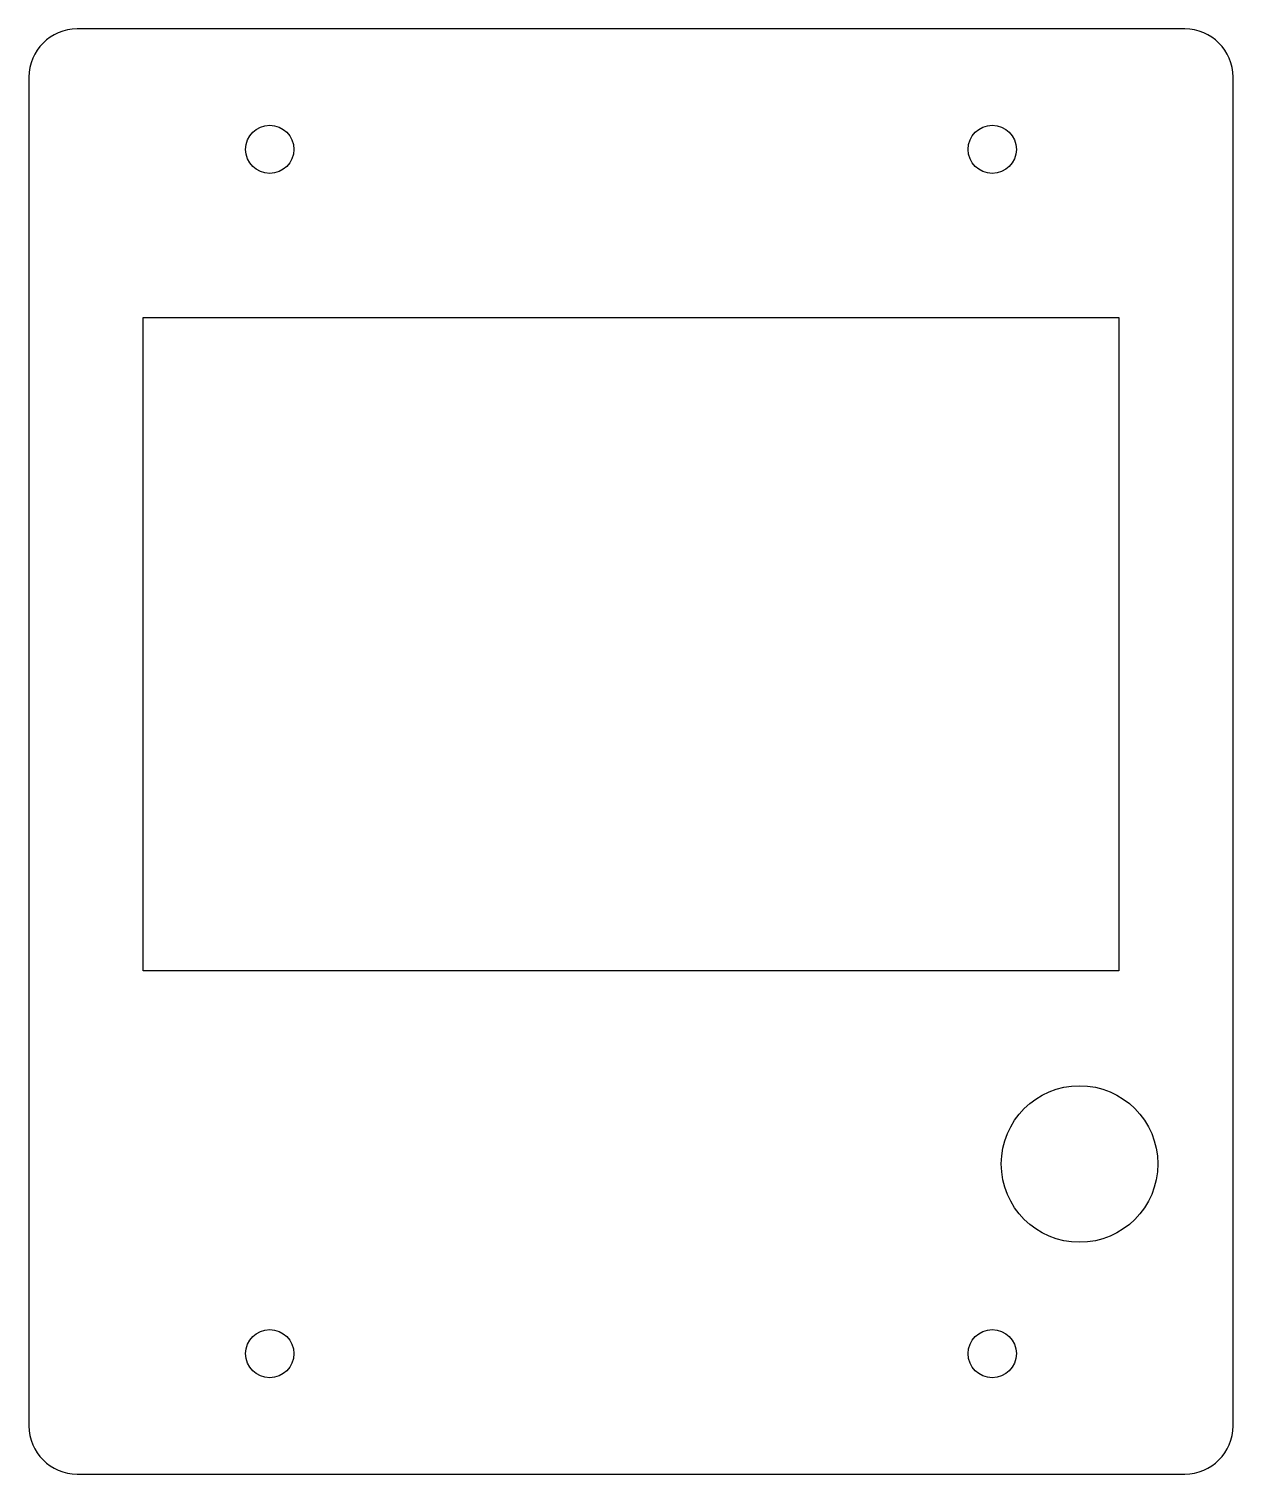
# Model space of a CAD drawing. Extents: x 0 to 100, y 0 to 120.
import ezdxf

# ---------------------------------------------------------------- set-up
doc = ezdxf.new("R2010")
doc.units = 0
doc.layers.get('0').update_dxf_attribs({"linetype": 'continuous'})

# ---------------------------------------------------------------- blocks, each defined once
blk = doc.blocks.new('FILLET')
at = {"color": 0}
for p, q in [((96, 120), (4, 120)), ((0, 116), (0, 4)), ((100, 4), (100, 116)), ((9.5, 96.025), (90.5, 96.025)), ((9.5, 41.775), (9.5, 96.025)), ((90.5, 96.025), (90.5, 41.775)), ((90.5, 41.775), (9.5, 41.775)), ((4, 0), (96, 0))]:
    blk.add_line(p, q, dxfattribs=at)
for centre, radius in [((20, 110), 2), ((80, 110), 2), ((87.25, 25.75), 6.5), ((20, 10), 2), ((80, 10), 2)]:
    blk.add_circle(centre, radius, dxfattribs=at)
for centre, start, end in [((4, 116), 90, -180), ((96, 116), 0, 90), ((4, 4), -180, -90), ((96, 4), -90, 0)]:
    blk.add_arc(centre, 4, start, end, dxfattribs=at)

msp = doc.modelspace()

# ---------------------------------------------------------------- block references
at = {"color": 0}
msp.add_blockref('FILLET', (0, 0), dxfattribs=at)

doc.saveas('drawing.dxf')
